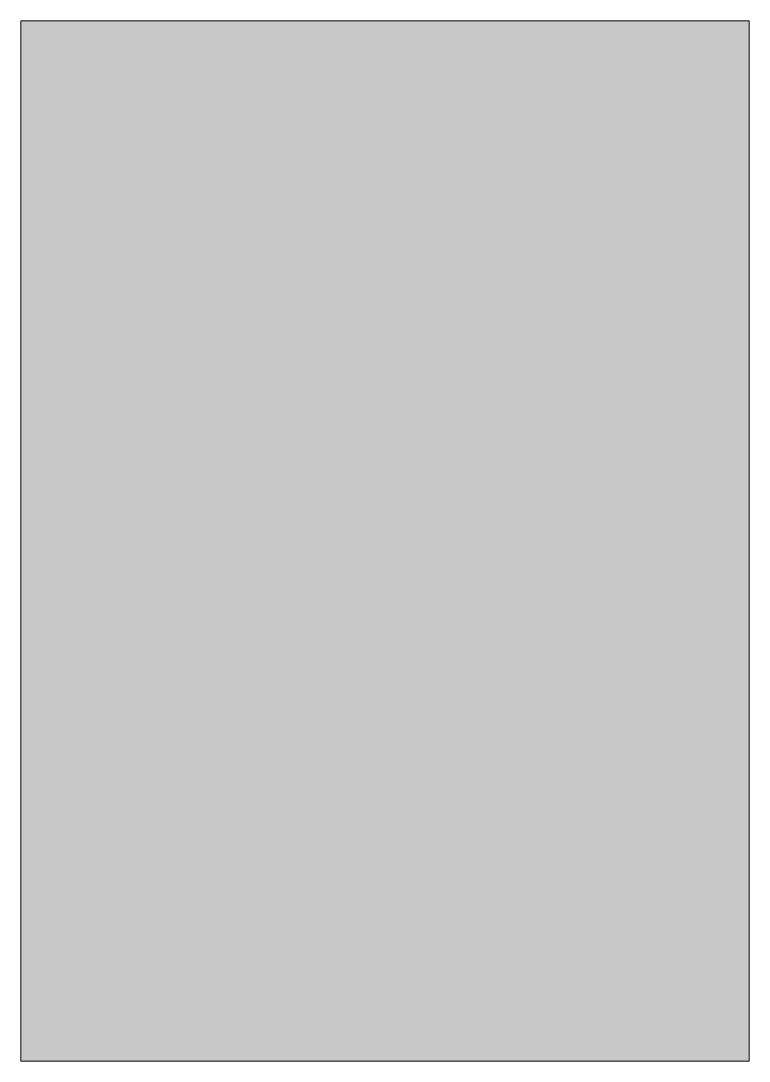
# Model space of a CAD drawing. Extents: x 872 to 2129, y -2398 to -601.
import ezdxf

# ---------------------------------------------------------------- set-up
doc = ezdxf.new("R2010")
doc.units = 0
doc.header["$MEASUREMENT"] = 0
doc.layers.add('Layer 1', color=7, linetype='Continuous')

# ---------------------------------------------------------------- blocks, each defined once
blk = doc.blocks.new('block 3')
at = {"layer": 'Layer 1', "true_color": 0x2e3543}
h = blk.add_hatch(color=159, dxfattribs=at)
h.dxf.hatch_style = 2
h.paths.add_polyline_path([(2129.2, -2398), (871.7, -2398), (871.7, -601.4), (2129.2, -601.4)])
at = {"layer": 'Layer 1', "lineweight": 0}
blk.add_lwpolyline([(2129.2, -2398), (871.7, -2398), (871.7, -601.4), (2129.2, -601.4), (2129.2, -2398)], dxfattribs=at)
blk = doc.blocks.new('block 2')
at = {"layer": 'Layer 1'}
blk.add_blockref('block 3', (0, 0), dxfattribs=at)

msp = doc.modelspace()

# ---------------------------------------------------------------- block references
at = {"layer": 'Layer 1'}
msp.add_blockref('block 2', (0, 0), dxfattribs=at)

doc.saveas('drawing.dxf')
